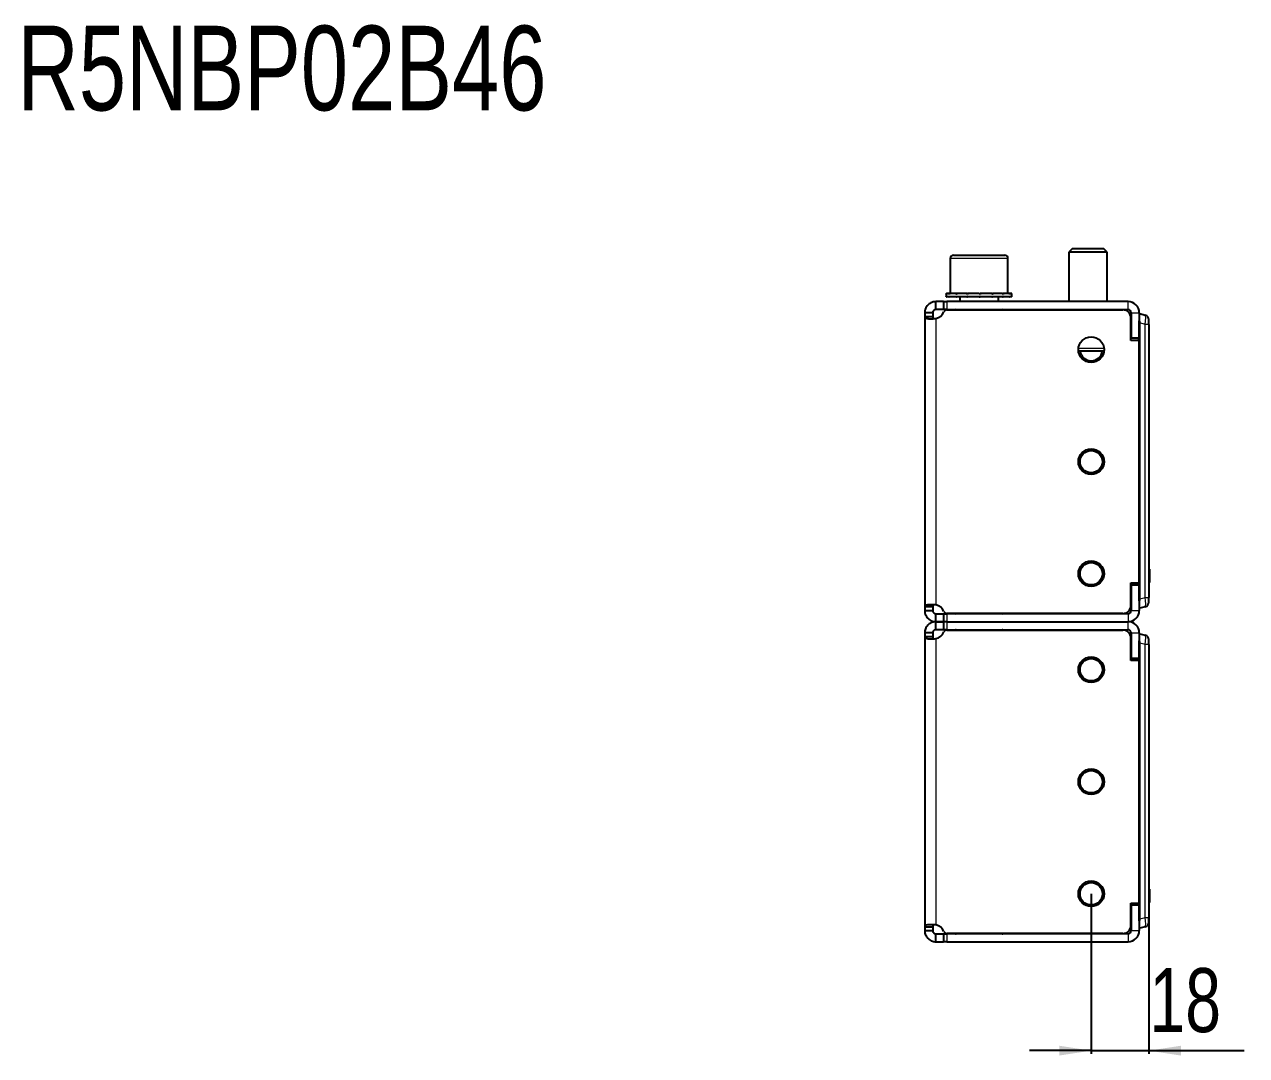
# Model space of a CAD drawing. Header units: millimetres. Extents: x 0 to 1651, y -357 to 576.
# Drawn here: x 782.3 to 1164, y 253.8 to 576 of the extents above; entities that cross this region are included whole.
import ezdxf

# ---------------------------------------------------------------- set-up
doc = ezdxf.new("R2010")
doc.units = ezdxf.units.MM
doc.layers.add('FORMAT', color=7, linetype='Continuous')
doc.styles.add('SLDTEXTSTYLE0', font='TXT', dxfattribs={"width": 0.75})
doc.dimstyles.new('SLDDIMSTYLE1', dxfattribs={"dimtxt": 20, "dimasz": 10, "dimexe": 0, "dimexo": 0.0625, "dimgap": 5, "dimtad": 2, "dimdec": 1, "dimrnd": 1e-09, "dimzin": 12, "dimdsep": 46, "dimtxsty": 'SLDTEXTSTYLE0', "dimsah": 1, "dimcen": 0.09, "dimadec": 0, "dimazin": 3, "dimtfac": 1, "dimtmove": 0, "dimatfit": 0, "dimfxl": 0, "dimfrac": 2, "dimtolj": 1, "dimtzin": 12, "dimarcsym": 0})

# ---------------------------------------------------------------- blocks, each defined once
blk = doc.blocks.new('_D_4')
at = {"layer": 'FORMAT'}
for p, q in [((1115.46, 304.38), (1115.46, 254.38)), ((1133.46, 299.63), (1133.46, 254.38)), ((1115.46, 255.38), (1096.23, 255.38)), ((1115.46, 255.38), (1133.46, 255.38)), ((1133.46, 255.38), (1163.24, 255.38))]:
    blk.add_line(p, q, dxfattribs=at)
for points in [[(1115.46, 255.38), (1105.46, 256.92), (1105.46, 253.85)], [(1133.46, 255.38), (1143.46, 253.85), (1143.46, 256.92)]]:
    blk.add_solid(points, dxfattribs=at)
at = {"layer": 'FORMAT', "insert": (1133.68, 281.17), "char_height": 20, "attachment_point": 1, "style": 'SLDTEXTSTYLE0'}
blk.add_mtext('18', dxfattribs=at)

msp = doc.modelspace()

# ---------------------------------------------------------------- linework, layer by layer
at = {"color": 7, "linetype": 'Continuous', "lineweight": 25}
for p, q in [((1072.46, 503.89), (1088.46, 503.89)), ((1109.54, 505.89), (1108.46, 504.82)), ((1108.46, 504.82), (1108.46, 489.39)), ((1120.46, 504.82), (1108.46, 504.82)), ((1119.39, 505.89), (1109.54, 505.89)), ((1120.46, 504.82), (1119.39, 505.89)), ((1120.46, 489.39), (1120.46, 504.82)), ((1071.46, 502.89), (1071.46, 491.89)), ((1089.46, 491.89), (1089.46, 502.89)), ((1066.96, 486.89), (1066.96, 489.39)), ((1069.37, 489.39), (1066.96, 489.39)), ((1069.36, 489.39), (1069.36, 486.89)), ((1069.36, 489.39), (1070.36, 489.39)), ((1070.21, 491.89), (1070.21, 490.89)), ((1070.21, 491.89), (1070.22, 491.89)), ((1070.21, 490.89), (1070.22, 490.89)), ((1070.22, 491.89), (1070.22, 491.64)), ((1071.01, 491.89), (1070.22, 491.89)), ((1070.22, 490.89), (1070.22, 491.14)), ((1071.01, 490.89), (1070.22, 490.89)), ((1126.96, 489.39), (1070.36, 489.39)), ((1071.01, 491.89), (1071.11, 491.89)), ((1071.01, 490.89), (1071.11, 490.89)), ((1071.11, 491.89), (1071.11, 491.64)), ((1073.25, 491.89), (1071.11, 491.89)), ((1071.11, 490.89), (1071.11, 491.14)), ((1073.25, 490.89), (1071.11, 490.89)), ((1073.25, 491.89), (1073.43, 491.89)), ((1073.25, 490.89), (1073.43, 490.89)), ((1073.43, 491.89), (1073.43, 491.64)), ((1076.59, 491.89), (1073.43, 491.89)), ((1073.43, 490.89), (1073.43, 491.14)), ((1076.59, 490.89), (1073.43, 490.89)), ((1074.46, 490.89), (1074.46, 489.39)), ((1076.59, 491.89), (1076.82, 491.89)), ((1076.59, 490.89), (1076.82, 490.89)), ((1076.82, 491.89), (1076.82, 491.64)), ((1080.51, 491.89), (1076.82, 491.89)), ((1076.82, 490.89), (1076.82, 491.14)), ((1080.51, 490.89), (1076.82, 490.89)), ((1080.51, 491.89), (1080.6, 491.89)), ((1080.51, 490.89), (1080.69, 490.89)), ((1080.69, 490.89), (1080.76, 490.89)), ((1080.73, 491.89), (1080.76, 491.89)), ((1080.76, 491.89), (1080.76, 491.64)), ((1084.43, 491.89), (1080.76, 491.89)), ((1080.76, 490.89), (1080.76, 491.14)), ((1084.43, 490.89), (1080.76, 490.89)), ((1084.43, 491.89), (1084.66, 491.89)), ((1084.43, 490.89), (1084.66, 490.89)), ((1084.66, 491.89), (1084.66, 491.64)), ((1087.75, 491.89), (1084.66, 491.89)), ((1084.66, 490.89), (1084.66, 491.14)), ((1087.75, 490.89), (1084.66, 490.89)), ((1086.46, 489.39), (1086.46, 490.89)), ((1087.75, 491.89), (1087.92, 491.89)), ((1087.75, 490.89), (1087.92, 490.89)), ((1087.92, 491.89), (1087.92, 491.64)), ((1089.95, 491.89), (1087.92, 491.89)), ((1087.92, 490.89), (1087.92, 491.14)), ((1089.95, 490.89), (1087.92, 490.89)), ((1089.95, 491.89), (1090.04, 491.89)), ((1089.95, 490.89), (1090.04, 490.89)), ((1090.04, 491.89), (1090.04, 491.64)), ((1090.71, 491.89), (1090.04, 491.89)), ((1090.04, 490.89), (1090.04, 491.14)), ((1090.71, 490.89), (1090.04, 490.89)), ((1090.71, 490.89), (1090.71, 491.89)), ((1063.46, 485.89), (1063.46, 484.67)), ((1065.96, 485.89), (1063.46, 485.89)), ((1065.96, 485.89), (1065.96, 484.67)), ((1069.37, 486.89), (1066.96, 486.89)), ((1070.36, 486.89), (1069.36, 486.89)), ((1070.36, 486.89), (1126.96, 486.89)), ((1070.39, 486.79), (1125.36, 486.79)), ((1104.21, 486.89), (1104.21, 486.79)), ((1104.5, 486.89), (1104.5, 486.79)), ((1106.19, 486.89), (1106.19, 486.79)), ((1109.14, 486.89), (1109.14, 486.79)), ((1112.9, 486.89), (1112.9, 486.79)), ((1116.89, 486.89), (1116.89, 486.79)), ((1120.52, 486.89), (1120.52, 486.79)), ((1123.22, 486.89), (1123.22, 486.79)), ((1124.59, 486.89), (1124.59, 486.79)), ((1124.71, 486.79), (1124.71, 486.89)), ((1127.96, 485.89), (1127.96, 477.94)), ((1130.46, 485.89), (1130.46, 477.94)), ((1130.46, 485.64), (1130.66, 485.64)), ((1130.66, 485.64), (1132.35, 485.19)), ((1063.46, 484.67), (1063.46, 394.11)), ((1065.96, 484.67), (1063.46, 484.67)), ((1127.86, 477.29), (1127.86, 484.29)), ((1130.46, 395.92), (1130.46, 483.37)), ((1130.66, 396.54), (1130.66, 482.74)), ((1133.46, 482.29), (1133.46, 483.74)), ((1133.46, 482.29), (1133.46, 407.84)), ((1127.86, 478.87), (1127.96, 478.66)), ((1130.46, 477.29), (1127.86, 477.29)), ((1130.46, 477.94), (1127.96, 477.94)), ((1130.46, 477.29), (1130.46, 401.49)), ((1119.43, 473.89), (1111.49, 473.89)), ((1133.46, 407.84), (1133.46, 399.64)), ((1133.66, 405.9), (1133.46, 405.9)), ((1133.66, 405.86), (1133.46, 405.86)), ((1133.66, 405.84), (1133.46, 405.84)), ((1133.66, 405.4), (1133.66, 402.08)), ((1127.86, 401.49), (1130.46, 401.49)), ((1127.86, 394.49), (1127.86, 401.49)), ((1127.96, 400.84), (1127.96, 392.89)), ((1130.46, 400.84), (1127.96, 400.84)), ((1130.46, 400.84), (1130.46, 392.89)), ((1133.66, 401.64), (1133.46, 401.64)), ((1133.66, 401.59), (1133.46, 401.59)), ((1127.86, 400.41), (1127.96, 400.63)), ((1133.46, 399.64), (1133.46, 396.99)), ((1133.46, 395.54), (1133.46, 396.99)), ((1063.46, 394.11), (1065.96, 394.11)), ((1063.46, 394.11), (1063.46, 392.89)), ((1065.96, 394.11), (1065.96, 392.89)), ((1130.66, 393.64), (1130.46, 393.64)), ((1132.35, 394.09), (1130.66, 393.64)), ((1063.46, 392.89), (1065.96, 392.89)), ((1066.96, 389.39), (1066.96, 391.89)), ((1066.96, 391.89), (1069.37, 391.89)), ((1066.96, 389.39), (1069.37, 389.39)), ((1066.96, 386.89), (1066.96, 389.39)), ((1069.36, 389.39), (1066.96, 389.39)), ((1069.36, 391.89), (1069.36, 389.39)), ((1069.36, 391.89), (1070.36, 391.89)), ((1069.36, 389.39), (1069.36, 386.89)), ((1070.36, 389.39), (1069.36, 389.39)), ((1126.96, 391.89), (1070.36, 391.89)), ((1070.36, 389.39), (1126.96, 389.39)), ((1125.36, 391.99), (1070.39, 391.99)), ((1063.46, 385.89), (1063.46, 384.67)), ((1065.96, 385.89), (1063.46, 385.89)), ((1065.96, 385.89), (1065.96, 384.67)), ((1069.36, 386.89), (1066.96, 386.89)), ((1070.36, 386.89), (1069.36, 386.89)), ((1070.36, 386.89), (1126.96, 386.89)), ((1070.39, 386.79), (1125.36, 386.79)), ((1127.96, 385.89), (1127.96, 377.94)), ((1130.46, 385.89), (1130.46, 377.94)), ((1130.46, 385.64), (1130.66, 385.64)), ((1130.66, 385.64), (1132.35, 385.19)), ((1063.46, 384.67), (1063.46, 294.11)), ((1065.96, 384.67), (1063.46, 384.67)), ((1127.86, 377.29), (1127.86, 384.29)), ((1130.46, 295.92), (1130.46, 383.37)), ((1130.66, 296.54), (1130.66, 382.74)), ((1133.46, 382.29), (1133.46, 383.74)), ((1133.46, 382.29), (1133.46, 307.84)), ((1127.86, 378.87), (1127.96, 378.66)), ((1130.46, 377.94), (1127.96, 377.94)), ((1130.46, 377.29), (1127.86, 377.29)), ((1130.46, 377.29), (1130.46, 301.49)), ((1133.46, 307.84), (1133.46, 299.64)), ((1133.66, 305.9), (1133.46, 305.9)), ((1133.66, 305.86), (1133.46, 305.86)), ((1133.66, 305.84), (1133.46, 305.84)), ((1133.66, 305.4), (1133.66, 302.08)), ((1133.66, 301.64), (1133.46, 301.64)), ((1133.66, 301.59), (1133.46, 301.59)), ((1127.86, 301.49), (1130.46, 301.49)), ((1127.86, 294.49), (1127.86, 301.49)), ((1127.86, 300.41), (1127.96, 300.63)), ((1127.96, 300.84), (1127.96, 292.89)), ((1130.46, 300.84), (1127.96, 300.84)), ((1130.46, 300.84), (1130.46, 292.89)), ((1133.46, 299.64), (1133.46, 296.99)), ((1063.46, 294.11), (1065.96, 294.11)), ((1063.46, 294.11), (1063.46, 292.89)), ((1065.96, 294.11), (1065.96, 292.89)), ((1132.35, 294.09), (1130.66, 293.64)), ((1133.46, 295.54), (1133.46, 296.99)), ((1063.46, 292.89), (1065.96, 292.89)), ((1066.96, 289.39), (1066.96, 291.89)), ((1066.96, 291.89), (1069.36, 291.89)), ((1069.36, 291.89), (1069.36, 289.39)), ((1069.36, 291.89), (1070.36, 291.89)), ((1126.96, 291.89), (1070.36, 291.89)), ((1125.36, 291.99), (1070.39, 291.99)), ((1130.66, 293.64), (1130.46, 293.64)), ((1066.96, 289.39), (1069.36, 289.39)), ((1070.36, 289.39), (1069.36, 289.39)), ((1070.36, 289.39), (1126.96, 289.39))]:
    msp.add_line(p, q, dxfattribs=at)
at = {"color": 8, "linetype": 'Continuous', "lineweight": 18}
for p, q in [((1089.46, 502.89), (1071.46, 502.89)), ((1070.36, 489.39), (1070.36, 486.89)), ((1126.96, 486.89), (1126.96, 489.39)), ((1127.96, 485.89), (1130.46, 485.89)), ((1066.96, 484.12), (1066.96, 394.67)), ((1132.35, 482.29), (1130.66, 482.74)), ((1132.35, 396.99), (1132.35, 482.29)), ((1133.46, 482.29), (1132.35, 482.29)), ((1130.27, 477.29), (1130.27, 477.94)), ((1111.49, 474.89), (1119.43, 474.89)), ((1133.66, 405.4), (1133.46, 405.4)), ((1130.27, 400.84), (1130.27, 401.49)), ((1133.66, 402.08), (1133.46, 402.08)), ((1130.66, 396.54), (1132.35, 396.99)), ((1132.35, 396.99), (1133.46, 396.99)), ((1070.36, 391.89), (1070.36, 389.39)), ((1070.36, 389.39), (1070.36, 386.89)), ((1126.96, 391.89), (1126.96, 389.39)), ((1126.96, 386.89), (1126.96, 389.39)), ((1127.96, 392.89), (1130.46, 392.89)), ((1127.96, 385.89), (1130.46, 385.89)), ((1066.96, 384.12), (1066.96, 294.67)), ((1132.35, 382.29), (1130.66, 382.74)), ((1132.35, 296.99), (1132.35, 382.29)), ((1133.46, 382.29), (1132.35, 382.29)), ((1130.27, 377.29), (1130.27, 377.94)), ((1133.66, 305.4), (1133.46, 305.4)), ((1133.66, 302.08), (1133.46, 302.08)), ((1130.27, 300.84), (1130.27, 301.49)), ((1130.66, 296.54), (1132.35, 296.99)), ((1132.35, 296.99), (1133.46, 296.99)), ((1070.36, 291.89), (1070.36, 289.39)), ((1126.96, 291.89), (1126.96, 289.39)), ((1127.96, 292.89), (1130.46, 292.89))]:
    msp.add_line(p, q, dxfattribs=at)
at = {"color": 7, "linetype": 'Continuous', "lineweight": 25}
for centre, radius in [((1115.46, 474.39), 4), ((1115.46, 439.39), 4), ((1115.46, 439.39), 3.5), ((1115.46, 404.39), 4), ((1115.46, 404.39), 3.5), ((1115.46, 374.39), 4), ((1115.46, 374.39), 3.5), ((1115.46, 339.39), 4), ((1115.46, 339.39), 3.5), ((1115.46, 304.39), 4), ((1115.46, 304.39), 3.5)]:
    msp.add_circle(centre, radius, dxfattribs=at)
for centre, radius, start, end in [((1072.46, 502.89), 1, 90, 180), ((1088.46, 502.89), 1, 0, 90), ((1126.96, 485.89), 3.5, 360, 90), ((1066.24, 487.54), 3.5, 281.8948, 337.1146), ((1070.39, 485.79), 1, 90, 157.1146), ((1073.11, 486.54), 0.35, 45.5847, 90), ((1087.81, 486.54), 0.35, 90, 134.4153), ((1125.36, 484.29), 2.5, 360, 90), ((1126.96, 485.89), 1, 360, 90), ((1131.96, 483.74), 1.5, 0, 75), ((1115.46, 474.39), 3.5, 188.2132, 351.7868), ((1066.24, 391.24), 3.5, 22.8854, 78.1052), ((1125.36, 394.49), 2.5, 270, 0), ((1131.96, 395.54), 1.5, 285, 0), ((1070.39, 392.99), 1, 202.8854, 270), ((1073.11, 392.24), 0.35, 270, 314.4153), ((1087.81, 392.24), 0.35, 225.5847, 270), ((1126.96, 392.89), 1, 270, 0), ((1126.96, 392.89), 3.5, 270, 0), ((1126.96, 385.89), 3.5, 360, 90), ((1066.24, 387.54), 3.5, 281.8948, 337.1146), ((1070.39, 385.79), 1, 90, 157.1146), ((1073.11, 386.54), 0.35, 45.5847, 90), ((1087.81, 386.54), 0.35, 90, 134.4153), ((1125.36, 384.29), 2.5, 360, 90), ((1126.96, 385.89), 1, 360, 90), ((1131.96, 383.74), 1.5, 0, 75), ((1066.24, 291.24), 3.5, 22.8854, 78.1052), ((1125.36, 294.49), 2.5, 270, 0), ((1131.96, 295.54), 1.5, 285, 0), ((1070.39, 292.99), 1, 202.8854, 270), ((1073.11, 292.24), 0.35, 270, 314.4153), ((1087.81, 292.24), 0.35, 225.5847, 270), ((1126.96, 292.89), 3.5, 270, 0), ((1126.96, 292.89), 1, 270, 0)]:
    msp.add_arc(centre, radius, start, end, dxfattribs=at)
at = {"color": 8, "linetype": 'Continuous', "lineweight": 18}
for centre, major_axis, start_param, end_param in [((1131.96, 482.19), (0.38, 3), 4.762686, 6.266445), ((1131.96, 397.1), (-0.38, 3), 3.158333, 4.662092), ((1131.96, 382.19), (0.38, 3), 4.762686, 6.266445), ((1131.96, 297.1), (-0.38, 3), 3.158333, 4.662092)]:
    msp.add_ellipse(centre, major_axis=major_axis, ratio=0.123038, start_param=start_param, end_param=end_param, dxfattribs=at)
at = {"color": 7, "linetype": 'Continuous', "lineweight": 25}
for centre, major_axis, start_param, end_param in [((1119.07, 485.64), (11.57, -3.1), 0.067037, 0.253072), ((1119.07, 393.64), (11.57, 3.1), 6.030113, 6.216148), ((1119.07, 385.64), (11.57, -3.1), 0.067037, 0.253072), ((1119.07, 293.64), (11.57, 3.1), 6.030113, 6.216148)]:
    msp.add_ellipse(centre, major_axis=major_axis, ratio=0.250563, start_param=start_param, end_param=end_param, dxfattribs=at)
for points, knots in [([(1066.96, 489.39), (1066.67, 489.37), (1066.12, 489.33), (1065.21, 488.98), (1064.33, 488.31), (1063.61, 487.2), (1063.51, 486.34), (1063.46, 485.89)], [0, 0, 0, 0, 0.16069, 0.301312, 0.521951, 0.753573, 1, 1, 1, 1]), ([(1070.22, 491.64), (1070.22, 491.68), (1070.21, 491.75), (1070.21, 491.83), (1070.21, 491.87), (1070.21, 491.89)], [0, 0, 0, 0, 0.499981, 0.749988, 1, 1, 1, 1]), ([(1070.21, 490.89), (1070.21, 490.91), (1070.21, 490.95), (1070.21, 491.04), (1070.22, 491.1), (1070.22, 491.14)], [0, 0, 0, 0, 0.25014, 0.50028, 1, 1, 1, 1]), ([(1071.11, 491.64), (1071.09, 491.68), (1071.07, 491.75), (1071.04, 491.83), (1071.02, 491.87), (1071.01, 491.89)], [0, 0, 0, 0, 0.499981, 0.749988, 1, 1, 1, 1]), ([(1071.01, 490.89), (1071.02, 490.91), (1071.04, 490.95), (1071.07, 491.04), (1071.09, 491.1), (1071.11, 491.14)], [0, 0, 0, 0, 0.25014, 0.50028, 1, 1, 1, 1]), ([(1073.43, 491.64), (1073.4, 491.68), (1073.35, 491.75), (1073.3, 491.83), (1073.27, 491.87), (1073.25, 491.89)], [0, 0, 0, 0, 0.499981, 0.749988, 1, 1, 1, 1]), ([(1073.25, 490.89), (1073.27, 490.91), (1073.3, 490.95), (1073.35, 491.04), (1073.4, 491.1), (1073.43, 491.14)], [0, 0, 0, 0, 0.25014, 0.50028, 1, 1, 1, 1]), ([(1076.82, 491.64), (1076.78, 491.68), (1076.72, 491.75), (1076.65, 491.83), (1076.61, 491.87), (1076.59, 491.89)], [0, 0, 0, 0, 0.499981, 0.749988, 1, 1, 1, 1]), ([(1076.59, 490.89), (1076.61, 490.91), (1076.65, 490.95), (1076.72, 491.04), (1076.78, 491.1), (1076.82, 491.14)], [0, 0, 0, 0, 0.25014, 0.50028, 1, 1, 1, 1]), ([(1080.76, 491.64), (1080.72, 491.68), (1080.66, 491.75), (1080.58, 491.83), (1080.53, 491.87), (1080.51, 491.89)], [0, 0, 0, 0, 0.499981, 0.749988, 1, 1, 1, 1]), ([(1080.51, 490.89), (1080.53, 490.91), (1080.58, 490.95), (1080.66, 491.04), (1080.72, 491.1), (1080.76, 491.14)], [0, 0, 0, 0, 0.25014, 0.50028, 1, 1, 1, 1]), ([(1080.76, 491.64), (1080.75, 491.71), (1080.73, 491.84), (1080.7, 491.88), (1080.69, 491.89)], [0, 0, 0, 0, 0.561794, 1, 1, 1, 1]), ([(1080.76, 491.14), (1080.75, 491.07), (1080.73, 490.94), (1080.7, 490.91), (1080.69, 490.89)], [0, 0, 0, 0, 0.561794, 1, 1, 1, 1]), ([(1084.66, 491.64), (1084.62, 491.68), (1084.57, 491.75), (1084.49, 491.83), (1084.45, 491.87), (1084.43, 491.89)], [0, 0, 0, 0, 0.499981, 0.749988, 1, 1, 1, 1]), ([(1084.43, 490.89), (1084.45, 490.91), (1084.49, 490.95), (1084.57, 491.04), (1084.62, 491.1), (1084.66, 491.14)], [0, 0, 0, 0, 0.25014, 0.50028, 1, 1, 1, 1]), ([(1087.92, 491.64), (1087.89, 491.68), (1087.85, 491.75), (1087.79, 491.83), (1087.76, 491.87), (1087.75, 491.89)], [0, 0, 0, 0, 0.499981, 0.749988, 1, 1, 1, 1]), ([(1087.75, 490.89), (1087.76, 490.91), (1087.79, 490.95), (1087.85, 491.04), (1087.89, 491.1), (1087.92, 491.14)], [0, 0, 0, 0, 0.25014, 0.50028, 1, 1, 1, 1]), ([(1090.04, 491.64), (1090.03, 491.68), (1090.01, 491.75), (1089.97, 491.83), (1089.96, 491.87), (1089.95, 491.89)], [0, 0, 0, 0, 0.499981, 0.749988, 1, 1, 1, 1]), ([(1089.95, 490.89), (1089.96, 490.91), (1089.97, 490.95), (1090.01, 491.04), (1090.03, 491.1), (1090.04, 491.14)], [0, 0, 0, 0, 0.25014, 0.50028, 1, 1, 1, 1]), ([(1066.96, 486.89), (1066.88, 486.89), (1066.72, 486.87), (1066.51, 486.79), (1066.35, 486.69), (1066.22, 486.57), (1066.11, 486.43), (1065.99, 486.19), (1065.97, 486.01), (1065.96, 485.89)], [0, 0, 0, 0, 0.156786, 0.290809, 0.403501, 0.497298, 0.607133, 0.726181, 1, 1, 1, 1]), ([(1104.47, 486.79), (1104.47, 486.8), (1104.46, 486.84), (1104.45, 486.87), (1104.45, 486.89)], [0, 0, 0, 0, 0.374848, 1, 1, 1, 1]), ([(1106.1, 486.79), (1106.1, 486.8), (1106.08, 486.84), (1106.06, 486.87), (1106.05, 486.89)], [0, 0, 0, 0, 0.374848, 1, 1, 1, 1]), ([(1109.01, 486.79), (1109, 486.8), (1108.97, 486.84), (1108.94, 486.87), (1108.93, 486.89)], [0, 0, 0, 0, 0.374848, 1, 1, 1, 1]), ([(1112.75, 486.79), (1112.74, 486.8), (1112.7, 486.84), (1112.67, 486.87), (1112.65, 486.89)], [0, 0, 0, 0, 0.374848, 1, 1, 1, 1]), ([(1116.75, 486.79), (1116.73, 486.8), (1116.7, 486.84), (1116.67, 486.87), (1116.65, 486.89)], [0, 0, 0, 0, 0.374848, 1, 1, 1, 1]), ([(1120.4, 486.79), (1120.39, 486.8), (1120.36, 486.84), (1120.33, 486.87), (1120.31, 486.89)], [0, 0, 0, 0, 0.374848, 1, 1, 1, 1]), ([(1123.14, 486.79), (1123.14, 486.8), (1123.12, 486.84), (1123.1, 486.87), (1123.09, 486.89)], [0, 0, 0, 0, 0.374848, 1, 1, 1, 1]), ([(1124.57, 486.79), (1124.57, 486.8), (1124.56, 486.84), (1124.55, 486.87), (1124.55, 486.89)], [0, 0, 0, 0, 0.374848, 1, 1, 1, 1]), ([(1063.46, 484.67), (1063.51, 484.54), (1063.6, 484.33), (1064.17, 484.13), (1064.77, 484.06), (1065.4, 484.04), (1066.15, 484.06), (1066.69, 484.1), (1066.96, 484.12)], [0, 0, 0, 0, 0.254149, 0.448213, 0.574908, 0.708872, 0.850468, 1, 1, 1, 1]), ([(1065.96, 484.67), (1065.98, 484.55), (1066, 484.35), (1066.15, 484.14), (1066.28, 484.09), (1066.33, 484.08)], [0, 0, 0, 0, 0.488232, 0.819706, 1, 1, 1, 1]), ([(1133.66, 405.84), (1133.66, 405.83), (1133.66, 405.82), (1133.66, 405.7), (1133.66, 405.56), (1133.66, 405.45), (1133.66, 405.4)], [0, 0, 0, 0, 0.281303, 0.555629, 0.773878, 1, 1, 1, 1]), ([(1133.66, 402.08), (1133.66, 402.01), (1133.66, 401.89), (1133.66, 401.74), (1133.66, 401.65), (1133.66, 401.64), (1133.66, 401.64)], [0, 0, 0, 0, 0.285197, 0.560428, 0.777044, 1, 1, 1, 1]), ([(1066.96, 394.67), (1066.65, 394.68), (1066.06, 394.71), (1065.11, 394.72), (1064.24, 394.68), (1063.59, 394.47), (1063.5, 394.23), (1063.46, 394.11)], [0, 0, 0, 0, 0.17084, 0.319217, 0.548103, 0.767822, 1, 1, 1, 1]), ([(1066.96, 394.67), (1066.87, 394.68), (1066.7, 394.71), (1066.48, 394.72), (1066.32, 394.71), (1066.19, 394.66), (1066.09, 394.57), (1065.99, 394.4), (1065.97, 394.23), (1065.96, 394.11)], [0, 0, 0, 0, 0.154359, 0.287283, 0.400435, 0.496544, 0.604314, 0.723151, 1, 1, 1, 1]), ([(1063.46, 392.89), (1063.48, 392.63), (1063.51, 392.14), (1063.79, 391.32), (1064.26, 390.61), (1064.88, 390.05), (1065.5, 389.69), (1066.21, 389.44), (1066.71, 389.41), (1066.96, 389.39)], [0, 0, 0, 0, 0.144067, 0.271276, 0.474907, 0.597997, 0.726338, 0.860245, 1, 1, 1, 1]), ([(1066.96, 389.39), (1066.67, 389.37), (1066.12, 389.33), (1065.21, 388.98), (1064.33, 388.31), (1063.61, 387.2), (1063.51, 386.34), (1063.46, 385.89)], [0, 0, 0, 0, 0.16069, 0.301312, 0.521951, 0.753573, 1, 1, 1, 1]), ([(1065.96, 392.89), (1065.98, 392.75), (1066, 392.56), (1066.12, 392.34), (1066.23, 392.2), (1066.37, 392.08), (1066.55, 391.97), (1066.75, 391.9), (1066.89, 391.9), (1066.96, 391.89)], [0, 0, 0, 0, 0.294103, 0.406373, 0.497014, 0.611853, 0.731691, 0.860101, 1, 1, 1, 1]), ([(1066.96, 386.89), (1066.88, 386.89), (1066.72, 386.87), (1066.51, 386.79), (1066.35, 386.69), (1066.22, 386.57), (1066.11, 386.43), (1065.99, 386.19), (1065.97, 386.01), (1065.96, 385.89)], [0, 0, 0, 0, 0.156786, 0.290809, 0.403501, 0.497298, 0.607133, 0.726181, 1, 1, 1, 1]), ([(1063.46, 384.67), (1063.51, 384.54), (1063.6, 384.33), (1064.17, 384.13), (1064.77, 384.06), (1065.4, 384.04), (1066.15, 384.06), (1066.69, 384.1), (1066.96, 384.12)], [0, 0, 0, 0, 0.254149, 0.448213, 0.574908, 0.708872, 0.850468, 1, 1, 1, 1]), ([(1065.96, 384.67), (1065.98, 384.55), (1066, 384.35), (1066.15, 384.14), (1066.28, 384.09), (1066.33, 384.08)], [0, 0, 0, 0, 0.488232, 0.819706, 1, 1, 1, 1]), ([(1133.66, 305.84), (1133.66, 305.83), (1133.66, 305.82), (1133.66, 305.7), (1133.66, 305.56), (1133.66, 305.45), (1133.66, 305.4)], [0, 0, 0, 0, 0.281303, 0.555629, 0.773878, 1, 1, 1, 1]), ([(1133.66, 302.08), (1133.66, 302.01), (1133.66, 301.89), (1133.66, 301.74), (1133.66, 301.65), (1133.66, 301.64), (1133.66, 301.64)], [0, 0, 0, 0, 0.285197, 0.560428, 0.777044, 1, 1, 1, 1]), ([(1066.96, 294.67), (1066.65, 294.68), (1066.06, 294.71), (1065.11, 294.72), (1064.24, 294.68), (1063.59, 294.47), (1063.5, 294.23), (1063.46, 294.11)], [0, 0, 0, 0, 0.17084, 0.319217, 0.548103, 0.767822, 1, 1, 1, 1]), ([(1066.96, 294.67), (1066.87, 294.68), (1066.7, 294.71), (1066.48, 294.72), (1066.32, 294.71), (1066.19, 294.66), (1066.09, 294.57), (1065.99, 294.4), (1065.97, 294.23), (1065.96, 294.11)], [0, 0, 0, 0, 0.154359, 0.287283, 0.400435, 0.496544, 0.604314, 0.723151, 1, 1, 1, 1]), ([(1063.46, 292.89), (1063.48, 292.63), (1063.51, 292.14), (1063.79, 291.32), (1064.26, 290.61), (1064.88, 290.05), (1065.5, 289.69), (1066.21, 289.44), (1066.71, 289.41), (1066.96, 289.39)], [0, 0, 0, 0, 0.144067, 0.271276, 0.474907, 0.597997, 0.726338, 0.860245, 1, 1, 1, 1]), ([(1065.96, 292.89), (1065.98, 292.75), (1066, 292.56), (1066.12, 292.34), (1066.23, 292.2), (1066.37, 292.08), (1066.55, 291.97), (1066.75, 291.9), (1066.89, 291.9), (1066.96, 291.89)], [0, 0, 0, 0, 0.294103, 0.406373, 0.497014, 0.611853, 0.731691, 0.860101, 1, 1, 1, 1])]:
    msp.add_open_spline(points, degree=3, knots=knots, dxfattribs=at)

# ---------------------------------------------------------------- texts
at = {"layer": 'FORMAT', "insert": (780.15, 575.6), "char_height": 26.458, "attachment_point": 1, "style": 'SLDTEXTSTYLE0'}
msp.add_mtext('R5NBP02B46', dxfattribs=at)

# ---------------------------------------------------------------- dimensions: what is measured, and where the dimension line sits
at = {"layer": 'FORMAT'}
dim = msp.add_linear_dim(base=(1133.46, 255.38), p1=(1115.46, 304.39), p2=(1133.46, 299.64), dimstyle='SLDDIMSTYLE1', dxfattribs=at)
dim.commit()
dim.dimension.update_dxf_attribs({"geometry": '_D_4', "text_midpoint": (1148.46, 255.38), "dimtype": 160})

doc.saveas('drawing.dxf')
